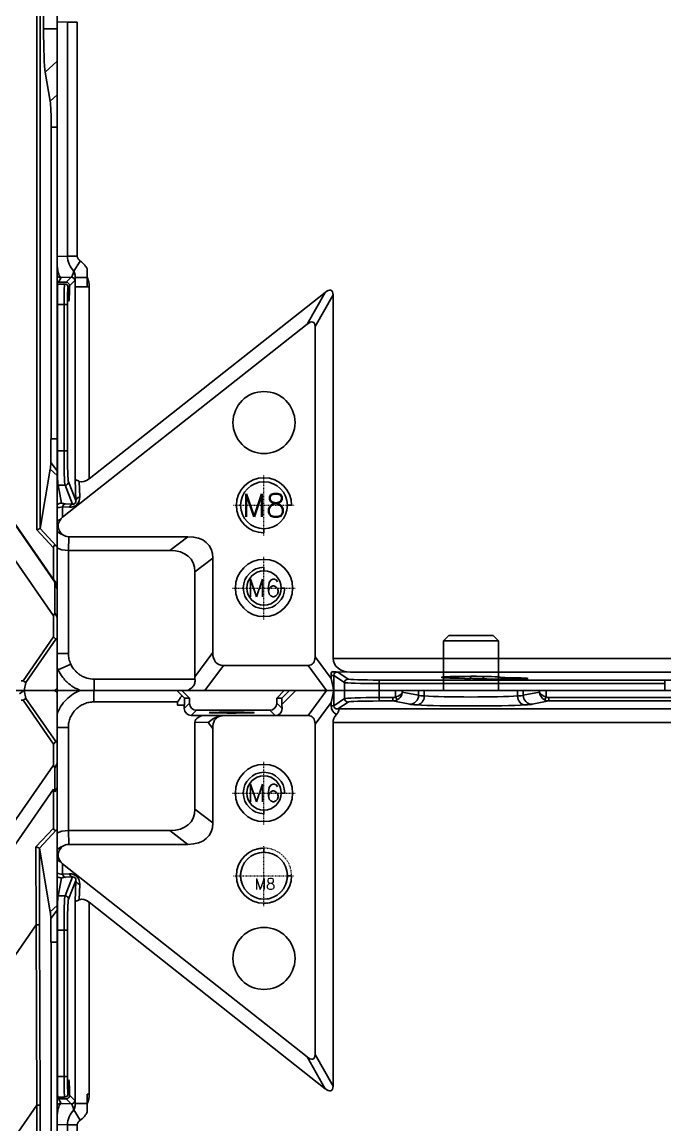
# Model space of a CAD drawing. Header units: millimetres. Extents: x 389 to 17466, y 310 to 5904.
# Drawn here: x 14727.9 to 14821.1, y 4470.6 to 4630.6 of the extents above; entities that cross this region are included whole.
import ezdxf

# ---------------------------------------------------------------- set-up
doc = ezdxf.new("R2010")
doc.units = ezdxf.units.MM
doc.linetypes.add('CENTER', pattern=[0.6, 0.375, -0.075, 0.075, -0.075])
doc.linetypes.add('HIDDEN', pattern=[0.2, 0.1, -0.1])
doc.layers.add('screw', color=33, linetype='Continuous', lineweight=13)
doc.styles.add('TXT', font='txt.shx', dxfattribs={"bigfont": 'gbcbig.shx'})

# ---------------------------------------------------------------- blocks, each defined once
blk = doc.blocks.new('aszfxn')
at = {"color": 7, "linetype": 'Continuous'}
for p, q in [((9694.16, 3305.69), (9720.05, 3305.69)), ((9714.93, 3305.19), (9715.54, 3305.69)), ((9715.59, 3305.69), (9715.81, 3304.55)), ((9720.05, 3305.69), (9720.35, 3305.39)), ((9715.13, 3304.31), (9715.42, 3304.29)), ((9715.42, 3304.29), (9715.81, 3304.55)), ((9719.85, 3297.92), (9715.42, 3304.29)), ((9720.17, 3298.27), (9715.81, 3304.55)), ((9720.35, 3273.82), (9720.35, 3305.39)), ((9720.17, 3298.27), (9719.85, 3297.92)), ((9719.85, 3294.87), (9719.85, 3297.92)), ((9720.17, 3298.27), (9720.35, 3298.13)), ((9706.19, 3275.2), (9719.85, 3294.87)), ((9719.85, 3294.87), (9720.03, 3294.49)), ((9720.35, 3295.08), (9720.03, 3294.49)), ((9720.03, 3290.98), (9720.03, 3294.49)), ((9719.85, 3291.36), (9708.17, 3274.53)), ((9719.85, 3285.73), (9719.85, 3291.36)), ((9720.03, 3290.98), (9719.85, 3291.36)), ((9720.35, 3291.57), (9720.03, 3290.98)), ((9717.29, 3283.01), (9719.85, 3285.73)), ((9717.79, 3282.82), (9720.23, 3285.43)), ((9719.86, 3285.6), (9719.85, 3285.73)), ((9720.35, 3285.51), (9720.23, 3285.43)), ((9717.29, 3283.01), (9717.32, 3271.69)), ((9717.29, 3283.01), (9717.71, 3282.85)), ((9717.79, 3282.82), (9717.79, 3271.7)), ((9719.36, 3273.59), (9717.79, 3282.82)), ((9719.36, 3273.59), (9720.35, 3274.52)), ((9719.44, 3272.61), (9720.35, 3273.82)), ((9719.44, 3269.69), (9719.44, 3272.61)), ((9717.32, 3271.69), (9409.6, 2828.73)), ((9717.42, 3245.55), (9717.32, 3271.69)), ((9717.32, 3271.69), (9717.72, 3271.69)), ((9717.79, 3271.7), (9717.9, 3245.56)), ((9719.5, 3269.19), (9720.35, 3269.19)), ((9719.5, 3269.19), (9719.5, 3223.97)), ((9720.35, 3095.69), (9720.35, 3269.19)), ((9717.42, 3245.55), (9427.79, 2828.63)), ((9717.42, 3245.55), (9717.4, 3080.93)), ((9717.42, 3245.55), (9717.82, 3245.55)), ((9717.9, 3076.97), (9717.9, 3245.56)), ((9720.35, 2862.19), (9720.35, 3085.69)), ((9717.4, 2848.99), (9717.4, 3014.92)), ((9717.9, 3014.42), (9717.89, 2849.19)), ((9718.4, 2929.69), (9718.4, 2921.7)), ((9718.4, 2921.7), (9720.35, 2921.7)), ((9720.35, 2917), (9718.64, 2915.39)), ((9718.64, 2915.39), (9719.36, 2911.18)), ((9719.36, 2911.18), (9720.35, 2912.11)), ((9719.5, 2907.41), (9720.35, 2907.41)), ((9719.5, 2907.41), (9719.5, 2862.19)), ((9719.44, 2858.78), (9719.44, 2861.69)), ((9719.5, 2862.19), (9720.35, 2862.19)), ((9719.36, 2857.8), (9717.89, 2849.19)), ((9720.35, 2856.87), (9719.36, 2857.8)), ((9720.35, 2857.57), (9719.44, 2858.78)), ((9719.85, 2836.52), (9706.19, 2856.19)), ((9720.03, 2841.42), (9709.3, 2856.88)), ((9719.85, 2841.78), (9709.35, 2856.91)), ((9720.35, 2840.62), (9720.35, 2857.57)), ((9717.4, 2848.99), (9717.8, 2849.15)), ((9719.85, 2846.38), (9717.4, 2848.99)), ((9720.23, 2846.69), (9717.89, 2849.19)), ((9720.23, 2846.69), (9720.35, 2846.6)), ((9719.85, 2846.38), (9719.85, 2841.78)), ((9719.85, 2841.78), (9720.07, 2841.48)), ((9720.01, 2841.45), (9720.35, 2840.41)), ((9720.03, 2836.9), (9720.03, 2841.42)), ((9720.35, 2840.62), (9720.07, 2841.48)), ((9720.35, 2840.41), (9720.35, 2825.99)), ((9720.03, 2836.9), (9719.85, 2836.52)), ((9720.35, 2836.31), (9720.03, 2836.9)), ((9719.85, 2836.52), (9719.85, 2833.47)), ((9719.85, 2833.47), (9715.42, 2827.1)), ((9715.81, 2826.84), (9720.17, 2833.12)), ((9719.85, 2833.47), (9720.17, 2833.12)), ((9720.35, 2833.26), (9720.17, 2833.12)), ((9715.13, 2827.08), (9715.42, 2827.1)), ((9720.05, 2825.69), (9715.24, 2825.69)), ((9715.42, 2827.1), (9715.81, 2826.84)), ((9715.81, 2826.84), (9715.59, 2825.69)), ((9720.35, 2825.99), (9720.05, 2825.69))]:
    blk.add_line(p, q, dxfattribs=at)
for centre, major_axis, ratio, start_param, end_param in [((9719.3, 3269.82), (0, 3.94), 0.05248, -0.785693, -0.299349), ((9719.47, 3269.69), (0, 0.5), 0.052408, -4.712389, -3.141593), ((9718.74, 2921.7), (0, 6.6), 0.05248, -4.712389, -3.440942), ((9719.3, 2907.41), (0, 3.94), 0.05248, -1.570796, -0.299349), ((9719.47, 2861.69), (0, 0.5), 0.052408, 0, 1.570796), ((9719.3, 2861.57), (0, 3.94), 0.05248, -2.842244, -2.355899), ((9720.35, 2845.85), (-0.354, 0.893), 0.396122, -0.541132, 0.785398)]:
    blk.add_ellipse(centre, major_axis=major_axis, ratio=ratio, start_param=start_param, end_param=end_param, dxfattribs=at)
blk.add_open_spline([(9720.26, 3285.45), (9720.19, 3285.4), (9719.99, 3285.28), (9719.89, 3285.51), (9719.86, 3285.6)], degree=3, knots=[0, 0, 0, 0, 0.460744, 1, 1, 1, 1], dxfattribs=at)
blk = doc.blocks.new('*U25')
blk.add_blockref('aszfxn', (-9400.35, -3069.19))
blk = doc.blocks.new('*U26')
at = {"color": 0, "linetype": 'ByBlock', "lineweight": -2, "transparency": 16777216}
for p in [(3200, 2880), (3200, 2400)]:
    blk.add_blockref('*U25', p, dxfattribs=at)
blk = doc.blocks.new('screw_m8_g')
at = {"layer": 'screw', "color": 1, "linetype": 'CENTER', "lineweight": 18, "ltscale": 0.16}
for p, q in [((0, -4.4), (0, 4.4)), ((-4.4, 0), (4.4, 0))]:
    blk.add_line(p, q, dxfattribs=at)
at = {"layer": 'screw', "color": 33, "linetype": 'HIDDEN', "lineweight": 18, "ltscale": 0.16}
blk.add_circle((0, 0), 3.4, dxfattribs=at)
at = {"layer": 'screw', "color": 92, "linetype": 'HIDDEN', "lineweight": 18, "ltscale": 0.16}
blk.add_arc((0, 0), 4, 270, 180, dxfattribs=at)
at = {"layer": 'screw', "color": 6, "lineweight": 18, "style": 'TXT'}
blk.add_text('M8', height=1.6, dxfattribs=at).set_placement((-1.36, -2))
blk = doc.blocks.new('A$C777e5d8d')
at = {"color": 7, "linetype": 'Continuous'}
for p, q in [((0.8, 8), (0, 7.2)), ((0.8, 8), (4, 8)), ((4, 8), (7.2, 8)), ((8, 7.2), (7.2, 8)), ((8, 7.2), (0, 7.2)), ((0, 7.2), (0, 0)), ((8, 0), (8, 7.2)), ((0, 0), (4, 0)), ((4, 0), (8, 0))]:
    blk.add_line(p, q, dxfattribs=at)
blk = doc.blocks.new('YTGUH')
at = {"color": 9, "linetype": 'Continuous', "true_color": 0xc7c8ca}
for p, q in [((1618.71, 1266.16), (1618.71, 1264.51)), ((1630.73, 1266.16), (1618.71, 1266.16)), ((1630.73, 1266.16), (1631.46, 1266.16)), ((1631.46, 1266.16), (1632.56, 1265.06)), ((1645.2, 1265.06), (1646.3, 1266.16)), ((1647.04, 1266.16), (1645.95, 1265.06)), ((1645.97, 1264.15), (1647.96, 1266.16)), ((1646.3, 1266.16), (1647.04, 1266.16)), ((1647.96, 1266.16), (1647.04, 1266.16)), ((1647.96, 1266.16), (1652.43, 1266.16)), ((1652.43, 1266.16), (1649.75, 1262.52)), ((1653.43, 1266.16), (1652.43, 1266.16)), ((1653.43, 1266.16), (1653.49, 1266.16)), ((1653.49, 1263.95), (1653.49, 1266.16)), ((1655.05, 1266.16), (1653.49, 1266.16)), ((1655.05, 1266.16), (1655.05, 1264.99)), ((1655.05, 1266.16), (1660.04, 1266.16)), ((1660.04, 1265.14), (1660.04, 1266.16)), ((1662.43, 1266.16), (1660.04, 1266.16)), ((1662.43, 1266.16), (1662.43, 1265.24)), ((1663.41, 1266.16), (1662.43, 1266.16)), ((1663.41, 1265.92), (1663.41, 1266.16)), ((1663.41, 1266.16), (1665.76, 1266.16)), ((1663.41, 1265.92), (1665.76, 1265.46)), ((1665.76, 1265.46), (1665.76, 1266.16)), ((1665.76, 1266.16), (1666.59, 1266.16)), ((1666.59, 1265.36), (1666.59, 1266.16)), ((1666.59, 1266.16), (1680.12, 1266.16)), ((1680.12, 1265.36), (1680.12, 1266.16)), ((1680.95, 1266.16), (1680.12, 1266.16)), ((1680.95, 1265.46), (1680.95, 1266.16)), ((1680.95, 1266.16), (1683.3, 1266.16)), ((1680.95, 1265.46), (1683.3, 1265.92)), ((1683.3, 1266.16), (1683.3, 1265.92)), ((1684.28, 1266.16), (1683.3, 1266.16)), ((1684.28, 1265.24), (1684.28, 1266.16)), ((1704.38, 1266.16), (1684.28, 1266.16)), ((1630.83, 1264.51), (1618.71, 1264.51)), ((1630.83, 1264.51), (1630.83, 1264.01)), ((1630.83, 1264.01), (1631.81, 1264.01)), ((1632.56, 1264.3), (1631.81, 1263.55)), ((1631.81, 1264.01), (1631.81, 1263.55)), ((1631.83, 1264.01), (1631.81, 1264.01)), ((1631.83, 1264.01), (1631.83, 1265.06)), ((1631.83, 1265.06), (1632.56, 1265.06)), ((1632.56, 1264.3), (1632.56, 1265.06)), ((1645.2, 1265.06), (1645.95, 1265.06)), ((1645.2, 1265.06), (1645.2, 1264.3)), ((1645.98, 1263.53), (1645.2, 1264.3)), ((1645.98, 1263.53), (1645.97, 1264.15)), ((1650.77, 1261.26), (1653.1, 1264.42)), ((1653.1, 1264.42), (1653.1, 1263.95)), ((1655.05, 1264.99), (1653.49, 1263.95)), ((1654.05, 1263.49), (1655.55, 1264.49)), ((1662.04, 1265.14), (1660.04, 1265.14)), ((1660.04, 1264.64), (1660.04, 1265.14)), ((1660.04, 1264.64), (1662.04, 1264.64)), ((1662.04, 1265.14), (1662.04, 1264.64)), ((1664.48, 1264.16), (1662.04, 1264.64)), ((1662.43, 1265.24), (1662.66, 1264.8)), ((1684.67, 1264.64), (1682.23, 1264.16)), ((1684.28, 1265.24), (1684.05, 1264.8)), ((1704.09, 1265.14), (1684.67, 1265.14)), ((1684.67, 1264.64), (1684.67, 1265.14)), ((1684.67, 1264.64), (1703.09, 1264.64)), ((1632.81, 1262.55), (1633.56, 1263.3)), ((1632.81, 1262.55), (1634.96, 1262.55)), ((1644.2, 1263.3), (1633.56, 1263.3)), ((1637.56, 1262.52), (1634.96, 1262.55)), ((1644.99, 1262.52), (1637.56, 1262.52)), ((1644.2, 1263.3), (1644.99, 1262.52)), ((1649.75, 1262.52), (1644.99, 1262.52)), ((1653.1, 1263.95), (1653.49, 1263.95)), ((1654.29, 1263.5), (1654.05, 1263.49)), ((1705.93, 1263.5), (1654.29, 1263.5)), ((1613.36, 1260.8), (1615, 1260.8)), ((1613.36, 1245.47), (1613.36, 1260.8)), ((1615, 1260.8), (1615, 1245.84)), ((1633.34, 1261.57), (1635.27, 1261.54)), ((1633.34, 1248.95), (1633.34, 1261.57)), ((1635.94, 1260.63), (1635.27, 1261.54)), ((1650.77, 1261.26), (1650.77, 1213.36)), ((1653.37, 1261.5), (1653.37, 1208.75)), ((1653.37, 1261.5), (1755.36, 1261.5)), ((1635.94, 1246.95), (1635.94, 1260.63)), ((1646.36, 1251.29), (1645.86, 1251.29)), ((1635.94, 1246.95), (1633.34, 1248.95)), ((1643.36, 1248.79), (1643.36, 1248.29)), ((1613.36, 1243.03), (1613.36, 1245.47)), ((1615.01, 1245.84), (1629.73, 1245.84)), ((1615.05, 1243.84), (1615.01, 1245.84)), ((1629.73, 1245.84), (1632.34, 1243.84)), ((1615.05, 1243.84), (1632.34, 1243.84)), ((1643.36, 1242.69), (1643.36, 1243.29)), ((1613.36, 1243.03), (1613.36, 1241.65)), ((1613.36, 1239.68), (1613.36, 1241.65)), ((1614.15, 1239.5), (1614.17, 1241.02)), ((1649.61, 1213.01), (1614.17, 1241.02)), ((1613.36, 1239.2), (1613.36, 1236.39)), ((1613.5, 1236.38), (1614.02, 1238.95)), ((1615.17, 1239.56), (1614.15, 1239.5)), ((1615.61, 1239.12), (1614.52, 1236.38)), ((1614.59, 1239.06), (1615.61, 1239.12)), ((1615.02, 1235.88), (1616.1, 1238.59)), ((1616.1, 1238.59), (1616.01, 1235.53)), ((1647.36, 1239.29), (1646.76, 1239.29)), ((1616.59, 1235.81), (1616.66, 1238.03)), ((1614.52, 1236.38), (1613.5, 1236.38)), ((1616.01, 1235.53), (1616.01, 1206.25)), ((1618.01, 1207.6), (1618.01, 1235.44)), ((1618.01, 1235.44), (1652.21, 1208.39)), ((1613.41, 1231.4), (1613.36, 1231.4)), ((1613.36, 1231.4), (1613.36, 1210.16)), ((1613.41, 1210.16), (1613.41, 1231.4)), ((1613.41, 1231.4), (1614.37, 1231.4)), ((1614.37, 1231.4), (1614.37, 1210.16)), ((1614.87, 1231.4), (1614.37, 1231.4)), ((1614.87, 1210.16), (1614.87, 1231.4)), ((1649.61, 1213.01), (1652.21, 1208.39)), ((1653.37, 1208.75), (1650.77, 1213.36)), ((1613.41, 1210.16), (1613.36, 1210.16)), ((1614.37, 1210.16), (1613.41, 1210.16)), ((1614.87, 1210.16), (1614.37, 1210.16)), ((1613.36, 1206.9), (1613.36, 1207.17)), ((1613.36, 1206.9), (1613.36, 1206.05)), ((1614.45, 1207.18), (1613.47, 1207.18)), ((1613.94, 1206.23), (1613.59, 1206.93)), ((1614.68, 1206.93), (1613.59, 1206.93)), ((1614.68, 1206.93), (1615.43, 1206.18)), ((1615.93, 1206.68), (1615.18, 1207.44)), ((1617.75, 1207.6), (1618.01, 1207.6)), ((1617.75, 1206.28), (1617.75, 1207.6)), ((1613.36, 1204.52), (1613.36, 1206.05)), ((1615.43, 1206.18), (1613.94, 1206.23)), ((1615.79, 1205.31), (1616.73, 1203.85)), ((1616.01, 1206.25), (1617.75, 1206.25)), ((1617.75, 1205.05), (1617.75, 1206.28)), ((1613.36, 1204.52), (1613.36, 1203.18)), ((1613.36, 1203.18), (1614.87, 1203.13)), ((1613.36, 1169.13), (1613.36, 1203.18)), ((1614.87, 1203.13), (1614.87, 1169.18)), ((1614.87, 1203.13), (1616.28, 1203.13)), ((1616.28, 1169.18), (1616.28, 1203.13)), ((1613.36, 883.18), (1614.87, 883.13)), ((1613.36, 849.13), (1613.36, 883.18)), ((1614.87, 883.13), (1614.87, 849.18)), ((1614.87, 883.13), (1616.28, 883.13)), ((1616.28, 849.18), (1616.28, 883.13)), ((1614.87, 849.18), (1613.36, 849.13)), ((1613.36, 847.79), (1613.36, 849.13)), ((1614.87, 849.18), (1616.28, 849.18)), ((1616.73, 848.46), (1615.79, 847)), ((1617.75, 846.03), (1617.75, 847.26)), ((1613.36, 846.26), (1613.36, 845.41)), ((1613.36, 845.14), (1613.36, 845.4)), ((1613.47, 845.13), (1614.45, 845.13)), ((1613.59, 845.38), (1613.94, 846.08)), ((1613.59, 845.38), (1614.68, 845.38)), ((1613.94, 846.08), (1615.43, 846.13)), ((1615.43, 846.13), (1614.68, 845.38)), ((1615.18, 844.88), (1615.93, 845.63)), ((1616.01, 846.06), (1616.01, 844.71)), ((1617.75, 846.06), (1616.01, 846.06)), ((1617.75, 844.71), (1617.75, 846.03)), ((1617.75, 844.71), (1616.01, 844.71)), ((1616.01, 844.71), (1616.01, 816.79)), ((1618.01, 844.71), (1617.75, 844.71)), ((1618.01, 816.87), (1618.01, 844.71)), ((1618.01, 816.87), (1652.21, 843.92)), ((1649.61, 839.31), (1652.21, 843.92)), ((1653.37, 843.56), (1650.77, 838.95)), ((1653.37, 790.81), (1653.37, 843.56)), ((1613.41, 842.16), (1613.36, 842.16)), ((1613.36, 842.16), (1613.36, 820.91)), ((1613.41, 820.91), (1613.41, 842.16)), ((1613.41, 842.16), (1614.37, 842.16)), ((1614.37, 820.91), (1614.37, 842.16)), ((1614.37, 842.16), (1614.87, 842.16)), ((1614.87, 842.16), (1614.87, 820.91)), ((1649.61, 839.31), (1614.17, 811.29)), ((1650.77, 838.95), (1650.77, 791.05)), ((1613.41, 820.91), (1613.36, 820.91)), ((1613.41, 820.91), (1614.37, 820.91)), ((1614.87, 820.91), (1614.37, 820.91)), ((1615.02, 816.43), (1616.1, 813.72)), ((1616.01, 816.79), (1616.1, 813.72)), ((1616.66, 814.28), (1616.59, 816.5)), ((1613.36, 813.11), (1613.36, 815.92)), ((1614.52, 815.93), (1613.5, 815.93)), ((1614.02, 813.36), (1613.5, 815.93)), ((1615.61, 813.19), (1614.52, 815.93)), ((1614.15, 812.81), (1615.17, 812.75)), ((1614.17, 811.29), (1614.15, 812.81)), ((1615.61, 813.19), (1614.59, 813.25)), ((1646.76, 813.03), (1647.36, 813.03)), ((1613.36, 812.63), (1613.36, 810.66)), ((1613.36, 809.28), (1613.36, 810.66)), ((1643.36, 809.03), (1643.36, 809.63)), ((1613.36, 806.84), (1613.36, 809.28)), ((1615.01, 806.47), (1615.05, 808.47)), ((1615.05, 808.47), (1632.34, 808.47)), ((1629.73, 806.47), (1632.34, 808.47)), ((1613.36, 791.55), (1613.36, 806.84)), ((1615, 806.47), (1615, 791.55)), ((1615.01, 806.47), (1629.73, 806.47)), ((1635.94, 805.36), (1633.34, 803.36)), ((1635.94, 805.36), (1635.94, 791.68)), ((1633.34, 803.36), (1633.34, 788.14)), ((1643.36, 804.03), (1643.36, 803.53)), ((1645.86, 801.03), (1646.36, 801.03)), ((1615, 791.55), (1613.36, 791.55)), ((1635.94, 791.68), (1633.34, 788.14)), ((1650.77, 791.05), (1653.1, 787.89)), ((1653.37, 790.81), (1756.36, 790.81)), ((1615.35, 789.98), (1613.54, 789.14)), ((1634.79, 786.16), (1637.47, 789.79)), ((1637.47, 789.79), (1649.75, 789.79)), ((1652.43, 786.16), (1649.75, 789.79)), ((1655.89, 788.81), (1653.2, 788.88)), ((1654.05, 788.82), (1655.55, 787.82)), ((1705.93, 788.81), (1655.89, 788.81)), ((1618.75, 787.8), (1633.35, 787.8)), ((1618.75, 787.8), (1618.75, 786.16)), ((1653.1, 787.89), (1653.1, 788.36)), ((1653.1, 788.36), (1653.49, 788.36)), ((1653.49, 788.36), (1653.49, 786.16)), ((1655.05, 787.32), (1653.49, 788.36)), ((1655.05, 786.16), (1655.05, 787.32)), ((1660.04, 787.67), (1701.48, 787.67)), ((1660.04, 787.67), (1660.04, 787.17)), ((1673.29, 787.93), (1673.29, 788.22)), ((1675.2, 788.2), (1675.2, 787.87)), ((1701.48, 787.17), (1701.48, 787.67)), ((1632.24, 786.16), (1618.75, 786.16)), ((1632.24, 786.16), (1634.79, 786.16)), ((1634.79, 786.16), (1652.43, 786.16)), ((1653.43, 786.16), (1652.43, 786.16)), ((1653.43, 786.16), (1653.49, 786.16)), ((1653.49, 786.16), (1655.05, 786.16)), ((1660.04, 786.16), (1655.05, 786.16)), ((1660.04, 787.17), (1660.04, 786.16)), ((1701.48, 787.17), (1660.04, 787.17)), ((1660.04, 786.16), (1701.48, 786.16)), ((1701.48, 786.16), (1701.48, 787.17)), ((1704.48, 786.16), (1701.48, 786.16))]:
    blk.add_line(p, q, dxfattribs=at)
for centre, radius in [((1643.36, 1251.29), 4.15), ((1643.36, 1251.29), 2.5), ((1643.36, 1227.29), 4.5), ((1643.36, 825.03), 4.5), ((1643.36, 813.03), 3.4), ((1643.36, 801.03), 4.15), ((1643.36, 801.03), 2.5)]:
    blk.add_circle(centre, radius, dxfattribs=at)
for centre, radius, start, end in [((1643.36, 1251.29), 3, 0, 270), ((1615.05, 1242.3), 1.53, 124.2742, 220.7405), ((1643.36, 1239.29), 4, 90, 0), ((1643.36, 1239.29), 3.4, 90, 0), ((1643.36, 1239.29), 3.4, 0, 90), ((1643.36, 813.03), 4, 0, 270), ((1615.05, 810.01), 1.53, 139.2595, 235.7258), ((1643.36, 801.03), 3, 90, 0)]:
    blk.add_arc(centre, radius, start, end, dxfattribs=at)
for centre, major_axis, ratio, start_param, end_param in [((1632.39, 1264.51), (-2, 2), 0.008726, 0.59481, 1.090186), ((1630.83, 1266.06), (-1, 1), 0.008727, 2.253368, 3.132866), ((1633.56, 1264.3), (-0.707, -0.707), 0.999695, 5.497939, 7.068431), ((1644.2, 1264.3), (-0.707, 0.707), 0.999695, 2.356347, 3.926839), ((1645.95, 1263.64), (-0.01, 1.41), 0.013235, 5.079274, 6.283122), ((1660.04, 1264.98), (-5, 0), 0.031429, 4.712389, 6.230825), ((1655.55, 1264.99), (-0.277, 0.416), 0.998023, 0.983941, 2.552911), ((1660.04, 1264.48), (-4.5, 0), 0.034921, 4.712389, 6.230825), ((1662.04, 1265.94), (0.797, -0.158), 0.984226, 4.910957, 5.40958), ((1662.04, 1265.94), (-1.28, 0.25), 0.996219, 1.769364, 2.267987), ((1664.48, 1265.46), (0.25, 1.28), 0.984226, 3.340161, 4.904897), ((1671.67, 1264.2), (-7.3, 0), 0.034921, 0.174533, 0.563912), ((1665.5, 1265.36), (0.07, 1.3), 0.844803, 3.206862, 4.759004), ((1673.36, 1264.24), (-9.3, 0), 0.034921, 0.563912, 2.57768), ((1671.67, 1265.5), (-6, 0), 0.042487, 0.174533, 0.563912), ((1673.36, 1265.54), (-8, 0), 0.040595, 0.563912, 2.57768), ((1675.05, 1265.5), (-6, 0), 0.042487, 2.57768, 2.96706), ((1681.22, 1265.36), (-0.07, 1.3), 0.844803, 1.524182, 3.076323), ((1682.23, 1265.46), (-0.25, 1.28), 0.984226, 1.378289, 2.943025), ((1675.05, 1264.2), (-7.3, 0), 0.034921, 2.57768, 2.96706), ((1684.67, 1265.94), (1.28, 0.25), 0.996219, 4.015198, 4.513821), ((1684.67, 1265.94), (0.797, 0.158), 0.984226, 4.015198, 4.513821), ((1632.81, 1263.55), (-0.707, -0.707), 0.999695, 5.497939, 7.068431), ((1634.98, 1261.55), (1.64, -0.02), 0.608727, 1.592796, 3.149746), ((1640.87, 1256.42), (4.3, -5.83), 0.414284, 2.987773, 3.653779), ((1637.59, 1261.52), (1.64, -0.02), 0.608727, 1.592796, 1.946025), ((1644.98, 1263.53), (-0.397, 0.931), 0.985858, 2.743926, 4.314418), ((1647.48, 1258.45), (-2.86, -3.89), 0.414284, 2.629407, 3.437875), ((1654.66, 1264), (1.5, 0.48), 0.950312, 2.844461, 3.8854), ((1655.98, 1261.5), (-2.61, 0), 0.767327, 5.654446, 6.283185), ((1654.05, 1264), (0.543, 0.187), 0.861051, 2.850587, 4.419557), ((1654.05, 1262.5), (0.027, -1), 0.608624, 2.799613, 3.097594), ((1625.12, 1252.91), (-7.63, 5.85), 0.519988, 2.546017, 3.521237), ((1627.73, 1250.91), (-7.63, 5.85), 0.519988, 2.546017, 3.521237), ((1615, 1245.01), (2, 0.02), 0.414169, 1.567182, 2.534441), ((1615.04, 1243.01), (0.05, -2.83), 0.707053, 3.129252, 3.134364), ((1615.05, 1242.3), (-2, -0.03), 0.707053, 5.146817, 5.710572), ((1615.07, 1241.01), (0.05, -2.83), 0.707053, 3.129252, 3.57602), ((1615.05, 1242.3), (-2, 0.03), 0.621326, 0.5689, 0.959097), ((1615.07, 1243.91), (-0.04, -3.22), 0.621326, 5.671486, 5.837782), ((1615.02, 1239.95), (-2, 0.01), 0.250652, 0.591792, 1.123404), ((1614.02, 1239.95), (0.981, -0.196), 0.996044, 4.185297, 4.908556), ((1615.02, 1238.95), (1, 0), 0.119965, 2.014389, 3.117507), ((1614.59, 1240.05), (0.058, -0.998), 0.553603, 5.268923, 6.178337), ((1615.12, 1237.94), (0.81, 1.45), 0.902173, 5.238895, 6.80665), ((1615.61, 1240.11), (0.058, -0.998), 0.553603, 5.268923, 6.178337), ((1615.56, 1238.49), (0.316, 0.584), 0.749129, 5.247343, 6.815098), ((1617.1, 1238.59), (-1, 0.028), 0.62541, 0.044741, 1.134215), ((1613.5, 1237.38), (0.981, -0.196), 0.996044, 4.759337, 4.908556), ((1613.51, 1231.4), (0, 5), 0.020946, 0.087266, 1.570796), ((1614.53, 1231.4), (0, 5), 0.031429, 0.087266, 1.570796), ((1614.52, 1235.88), (-0.464, 0.185), 0.995592, 3.522886, 5.090641), ((1615.03, 1231.4), (0, 4.5), 0.034921, 0.087266, 1.570796), ((1618.01, 1232.89), (-1.41, 2.92), 0.484172, 5.497787, 6.283364), ((1649.12, 1215.19), (1.39, -2.46), 0.35329, 5.569338, 6.841706), ((1613.48, 1210.16), (0, 3), 0.023273, 1.570796, 3.025387), ((1614.46, 1210.16), (0, 3), 0.029101, 1.570796, 3.025387), ((1614.96, 1210.16), (0, 2.5), 0.034921, 1.570796, 3.084511), ((1615.07, 1206.16), (0, 3.5), 0.034921, 5.086761, 7.409605), ((1651.73, 1210.58), (1.39, -2.46), 0.35329, 5.569338, 6.841706), ((1615.43, 1206.68), (-0.354, -0.354), 0.998783, 0.786007, 2.355586), ((1615.93, 1203.18), (0, 3.5), 0.051121, 5.779138, 6.23197), ((1614.51, 1207.61), (-2.48, 2.48), 0.998783, 3.53867, 3.926382), ((1613.94, 1205.24), (0.894, 0.447), 0.999239, 1.107575, 1.728982), ((1613.94, 1203.24), (0.03, 3), 0.218747, 0.043917, 1.130098), ((1617.7, 1203.11), (0.1, 3), 0.942809, 0.778991, 1.595477), ((1615.43, 1203.18), (-0.03, 3), 0.177208, 5.496471, 6.226101), ((1617.7, 1203.11), (-1.41, 0.05), 0.706891, 5.49138, 6.307865), ((1617.7, 849.21), (-0.1, 3), 0.942809, 1.546116, 2.362602), ((1617.7, 849.21), (-1.41, -0.05), 0.706891, 6.258505, 7.074991), ((1613.94, 849.08), (-0.03, 3), 0.218747, 2.011495, 3.097676), ((1615.43, 849.13), (0.03, 3), 0.177208, 3.198677, 3.928307), ((1613.94, 847.08), (0.894, -0.447), 0.999239, 4.554203, 5.17561), ((1613.48, 842.16), (0, 3), 0.023273, 0.116205, 1.570796), ((1614.46, 842.16), (0, 3), 0.029101, 0.116205, 1.570796), ((1615.07, 846.16), (0, 3.5), 0.034921, 2.015173, 4.338017), ((1615.43, 845.63), (-0.354, 0.354), 0.998783, 3.9276, 5.497178), ((1615.93, 849.13), (0, 3.5), 0.051121, 3.192808, 3.64564), ((1614.51, 844.7), (-2.48, -2.48), 0.998783, 2.356803, 2.744516), ((1614.96, 842.16), (0, 2.5), 0.034921, 0.057081, 1.570796), ((1651.73, 841.73), (1.39, 2.46), 0.35329, 5.724665, 6.997033), ((1649.12, 837.12), (1.39, 2.46), 0.35329, 5.724665, 6.997033), ((1613.51, 820.91), (0, 5), 0.020946, 1.570796, 3.054326), ((1614.53, 820.91), (0, 5), 0.031429, 1.570796, 3.054326), ((1615.03, 820.91), (0, 4.5), 0.034921, 1.570796, 3.054326), ((1614.52, 816.43), (-0.464, -0.185), 0.995592, 1.192545, 2.760299), ((1618.01, 819.42), (1.41, 2.92), 0.484172, 3.141414, 3.926991), ((1613.5, 814.94), (0.981, 0.196), 0.996044, 1.374629, 1.523848), ((1614.02, 812.36), (0.981, 0.196), 0.996044, 1.374629, 2.097888), ((1615.02, 812.36), (2, 0.01), 0.250652, 2.018188, 2.549801), ((1615.02, 813.36), (-1, 0), 0.119965, 0.024086, 1.127204), ((1614.59, 812.26), (0.058, 0.998), 0.553603, 0.104848, 1.014262), ((1615.12, 814.37), (-0.81, 1.45), 0.902173, 2.618128, 4.185883), ((1615.61, 812.2), (0.058, 0.998), 0.553603, 0.104848, 1.014262), ((1615.56, 813.82), (-0.316, 0.584), 0.749129, 2.60968, 4.177435), ((1617.1, 813.72), (-1, -0.028), 0.62541, 5.14897, 6.238444), ((1615.07, 808.4), (-0.04, 3.22), 0.621326, 0.445403, 0.6117), ((1615.05, 810.01), (2, 0.03), 0.621326, 2.182496, 2.572693), ((1615.05, 810.01), (-2, 0.03), 0.707053, 0.572613, 1.136369), ((1615.07, 811.3), (-0.05, -2.83), 0.707053, 5.848758, 6.295526), ((1627.73, 801.4), (-7.63, -5.85), 0.519988, 2.761948, 3.737168), ((1615, 807.3), (-2, 0.02), 0.414169, 0.607152, 1.574411), ((1615.04, 809.3), (-0.05, -2.83), 0.707053, 0.007229, 0.012341), ((1625.12, 799.4), (-7.63, -5.85), 0.519988, 2.761948, 3.737168), ((1640.87, 795.89), (4.3, 5.83), 0.414284, 2.629407, 3.437875), ((1647.48, 793.86), (-2.86, 3.89), 0.414284, 2.845311, 3.653779), ((1655.98, 790.81), (-2.61, 0), 0.767327, 0, 1.53589), ((1654.66, 788.32), (-1.5, 0.48), 0.950312, 6.222659, 6.580317), ((1654.05, 788.32), (-0.543, 0.187), 0.861051, 5.005221, 6.574191), ((1638.27, 792.35), (4.3, 5.83), 0.414284, 2.629407, 2.709492), ((1655.55, 787.32), (-0.277, -0.416), 0.998023, 3.730274, 5.299244), ((1660.04, 787.33), (-5, 0), 0.031429, 0.05236, 1.570796), ((1660.04, 787.83), (-4.5, 0), 0.034921, 0.05236, 1.570796), ((1673.36, 788.07), (-4.25, 0), 0.034921, 3.157474, 7.838062), ((1678.36, 787.9), (-3.25, 0), 0.034921, 0.240124, 4.472132), ((1701.48, 787.76), (-2.5, 0), 0.034921, 1.570796, 2.284184)]:
    blk.add_ellipse(centre, major_axis=major_axis, ratio=ratio, start_param=start_param, end_param=end_param, dxfattribs=at)
blk.add_ellipse((1638.67, 1262.95), major_axis=(-3.25, 0), ratio=0.017455, dxfattribs=at)
for points, knots in [([(1613.36, 1262.76), (1613.5, 1263.15), (1613.68, 1263.52), (1614.13, 1264.22), (1614.39, 1264.54), (1614.97, 1265.12), (1615.3, 1265.38), (1615.99, 1265.83), (1616.36, 1266.01), (1616.75, 1266.16)], [0, 0, 0, 0, 0.25, 0.25, 0.5, 0.5, 0.75, 0.75, 1, 1, 1, 1]), ([(1613.36, 1262.76), (1613.36, 1263.43), (1613.36, 1264.05), (1613.36, 1265.19), (1613.36, 1265.71), (1613.36, 1266.16)], [0, 0, 0, 0, 0.5, 0.5, 1, 1, 1, 1]), ([(1616.75, 1266.16), (1616.08, 1266.16), (1615.46, 1266.16), (1614.32, 1266.16), (1613.8, 1266.16), (1613.36, 1266.16)], [0, 0, 0, 0, 0.5, 0.5, 1, 1, 1, 1]), ([(1618.71, 1266.16), (1618.51, 1266.16), (1618.32, 1266.16), (1617.93, 1266.16), (1617.74, 1266.16), (1617.37, 1266.16), (1617.2, 1266.16), (1616.91, 1266.16), (1616.79, 1266.16), (1616.75, 1266.16)], [0, 0, 0, 0, 0.25, 0.25, 0.5, 0.5, 0.75, 0.75, 1, 1, 1, 1]), ([(1662.43, 1265.24), (1662.56, 1265.27), (1662.68, 1265.31), (1662.9, 1265.41), (1663, 1265.47), (1663.18, 1265.59), (1663.25, 1265.65), (1663.36, 1265.78), (1663.39, 1265.85), (1663.41, 1265.92)], [0, 0, 0, 0, 0.25, 0.25, 0.5, 0.5, 0.75, 0.75, 1, 1, 1, 1]), ([(1663.41, 1265.92), (1663.4, 1265.81), (1663.38, 1265.7), (1663.31, 1265.49), (1663.25, 1265.38), (1663.13, 1265.19), (1663.05, 1265.1), (1662.87, 1264.93), (1662.77, 1264.86), (1662.66, 1264.8)], [0, 0, 0, 0, 0.25, 0.25, 0.5, 0.5, 0.75, 0.75, 1, 1, 1, 1]), ([(1684.05, 1264.8), (1683.94, 1264.86), (1683.84, 1264.93), (1683.66, 1265.1), (1683.58, 1265.19), (1683.46, 1265.38), (1683.41, 1265.49), (1683.33, 1265.7), (1683.31, 1265.81), (1683.3, 1265.92)], [0, 0, 0, 0, 0.25, 0.25, 0.5, 0.5, 0.75, 0.75, 1, 1, 1, 1]), ([(1684.28, 1265.24), (1684.16, 1265.27), (1684.03, 1265.31), (1683.81, 1265.41), (1683.71, 1265.47), (1683.54, 1265.59), (1683.46, 1265.65), (1683.35, 1265.78), (1683.32, 1265.85), (1683.3, 1265.92)], [0, 0, 0, 0, 0.25, 0.25, 0.5, 0.5, 0.75, 0.75, 1, 1, 1, 1]), ([(1618.71, 1264.51), (1618.46, 1264.51), (1618.22, 1264.48), (1617.75, 1264.39), (1617.52, 1264.32), (1617.07, 1264.13), (1616.85, 1264.02), (1616.45, 1263.75), (1616.26, 1263.59), (1615.92, 1263.25), (1615.77, 1263.07), (1615.49, 1262.66), (1615.38, 1262.45), (1615.19, 1262), (1615.12, 1261.77), (1615.03, 1261.29), (1615, 1261.05), (1615, 1260.8)], [0, 0, 0, 0, 0.125, 0.125, 0.25, 0.25, 0.375, 0.375, 0.5, 0.5, 0.625, 0.625, 0.75, 0.75, 0.875, 0.875, 1, 1, 1, 1]), ([(1631.45, 1265.42), (1631.36, 1265.27), (1631.26, 1265.12), (1631.05, 1264.82), (1630.94, 1264.66), (1630.83, 1264.51)], [0, 0, 0, 0, 0.5, 0.5, 1, 1, 1, 1]), ([(1613.36, 1262.76), (1613.36, 1262.74), (1613.36, 1262.7), (1613.36, 1262.6), (1613.36, 1262.53), (1613.36, 1262.31), (1613.36, 1262.14), (1613.36, 1261.77), (1613.36, 1261.58), (1613.36, 1261.2), (1613.36, 1261), (1613.36, 1260.8)], [0, 0, 0, 0, 0.125, 0.125, 0.25, 0.25, 0.5, 0.5, 0.75, 0.75, 1, 1, 1, 1]), ([(1637, 1262.46), (1636.83, 1262.42), (1636.67, 1262.37), (1636.35, 1262.24), (1636.2, 1262.17), (1635.76, 1261.93), (1635.5, 1261.73), (1635.27, 1261.54)], [0, 0, 0, 0, 0.25, 0.25, 0.5, 0.5, 1, 1, 1, 1]), ([(1653.87, 1262.68), (1653.95, 1262.76), (1654.01, 1262.84), (1654.1, 1263), (1654.13, 1263.07), (1654.18, 1263.21), (1654.2, 1263.27), (1654.21, 1263.35), (1654.21, 1263.37), (1654.22, 1263.41), (1654.22, 1263.43), (1654.23, 1263.44)], [0, 0, 0, 0, 0.25, 0.25, 0.5, 0.5, 0.75, 0.75, 0.875, 0.875, 1, 1, 1, 1]), ([(1613.36, 1239.2), (1613.36, 1239.22), (1613.36, 1239.26), (1613.36, 1239.41), (1613.36, 1239.51), (1613.36, 1239.68)], [0, 0, 0, 0, 0.5, 0.5, 1, 1, 1, 1]), ([(1613.36, 1236.39), (1613.36, 1236.36), (1613.36, 1236.31), (1613.36, 1236.14), (1613.36, 1236.03), (1613.36, 1235.75), (1613.36, 1235.59), (1613.36, 1235.22), (1613.36, 1235.01), (1613.36, 1234.55), (1613.36, 1234.31), (1613.36, 1233.78), (1613.36, 1233.5), (1613.36, 1232.93), (1613.36, 1232.63), (1613.36, 1232.02), (1613.36, 1231.71), (1613.36, 1231.4)], [0, 0, 0, 0, 0.125, 0.125, 0.25, 0.25, 0.375, 0.375, 0.5, 0.5, 0.625, 0.625, 0.75, 0.75, 0.875, 0.875, 1, 1, 1, 1]), ([(1616.01, 1235.53), (1616.01, 1235.54), (1616.03, 1235.56), (1616.09, 1235.59), (1616.13, 1235.61), (1616.23, 1235.65), (1616.29, 1235.67), (1616.43, 1235.73), (1616.51, 1235.77), (1616.59, 1235.81)], [0, 0, 0, 0, 0.25, 0.25, 0.5, 0.5, 0.75, 0.75, 1, 1, 1, 1]), ([(1613.36, 1210.16), (1613.36, 1209.97), (1613.36, 1209.79), (1613.36, 1209.44), (1613.36, 1209.26), (1613.36, 1208.92), (1613.36, 1208.75), (1613.36, 1208.44), (1613.36, 1208.3), (1613.36, 1208.02), (1613.36, 1207.9), (1613.36, 1207.68), (1613.36, 1207.58), (1613.36, 1207.41), (1613.36, 1207.34), (1613.36, 1207.23), (1613.36, 1207.19), (1613.36, 1207.17)], [0, 0, 0, 0, 0.125, 0.125, 0.25, 0.25, 0.375, 0.375, 0.5, 0.5, 0.625, 0.625, 0.75, 0.75, 0.875, 0.875, 1, 1, 1, 1]), ([(1614.95, 1207.66), (1614.95, 1207.54), (1614.9, 1207.42), (1614.72, 1207.23), (1614.59, 1207.18), (1614.45, 1207.18)], [0, 0, 0, 0, 0.5, 0.5, 1, 1, 1, 1]), ([(1614.68, 1206.93), (1614.82, 1206.93), (1614.95, 1206.99), (1615.13, 1207.18), (1615.18, 1207.31), (1615.18, 1207.44)], [0, 0, 0, 0, 0.5, 0.5, 1, 1, 1, 1]), ([(1616.01, 1206.25), (1616.02, 1206.08), (1615.99, 1205.92), (1615.91, 1205.61), (1615.86, 1205.46), (1615.79, 1205.31)], [0, 0, 0, 0, 0.5, 0.5, 1, 1, 1, 1]), ([(1616.73, 1203.85), (1616.96, 1204), (1617.15, 1204.17), (1617.5, 1204.58), (1617.64, 1204.81), (1617.75, 1205.05)], [0, 0, 0, 0, 0.5, 0.5, 1, 1, 1, 1]), ([(1617.75, 847.26), (1617.69, 847.38), (1617.63, 847.5), (1617.49, 847.72), (1617.41, 847.83), (1617.15, 848.14), (1616.96, 848.31), (1616.73, 848.46)], [0, 0, 0, 0, 0.25, 0.25, 0.5, 0.5, 1, 1, 1, 1]), ([(1613.36, 846.26), (1613.36, 846.28), (1613.36, 846.32), (1613.36, 846.46), (1613.36, 846.55), (1613.36, 846.8), (1613.36, 846.95), (1613.36, 847.33), (1613.36, 847.54), (1613.36, 847.79)], [0, 0, 0, 0, 0.25, 0.25, 0.5, 0.5, 0.75, 0.75, 1, 1, 1, 1]), ([(1615.79, 847), (1615.86, 846.85), (1615.91, 846.7), (1615.99, 846.39), (1616.02, 846.23), (1616.01, 846.06)], [0, 0, 0, 0, 0.5, 0.5, 1, 1, 1, 1]), ([(1613.36, 842.16), (1613.36, 842.52), (1613.36, 842.89), (1613.36, 843.39), (1613.36, 843.56), (1613.36, 843.87), (1613.36, 844.02), (1613.36, 844.29), (1613.36, 844.41), (1613.36, 844.64), (1613.36, 844.74), (1613.36, 844.9), (1613.36, 844.97), (1613.36, 845.08), (1613.36, 845.12), (1613.36, 845.14)], [0, 0, 0, 0, 0.25, 0.25, 0.375, 0.375, 0.5, 0.5, 0.625, 0.625, 0.75, 0.75, 0.875, 0.875, 1, 1, 1, 1]), ([(1614.45, 845.13), (1614.59, 845.13), (1614.72, 845.08), (1614.9, 844.9), (1614.95, 844.77), (1614.95, 844.65)], [0, 0, 0, 0, 0.5, 0.5, 1, 1, 1, 1]), ([(1615.18, 844.88), (1615.18, 845), (1615.13, 845.13), (1614.95, 845.32), (1614.82, 845.38), (1614.68, 845.38)], [0, 0, 0, 0, 0.5, 0.5, 1, 1, 1, 1]), ([(1613.36, 815.92), (1613.36, 815.95), (1613.36, 816.01), (1613.36, 816.17), (1613.36, 816.28), (1613.36, 816.56), (1613.36, 816.72), (1613.36, 817.1), (1613.36, 817.3), (1613.36, 817.76), (1613.36, 818.01), (1613.36, 818.53), (1613.36, 818.81), (1613.36, 819.39), (1613.36, 819.69), (1613.36, 820.29), (1613.36, 820.6), (1613.36, 820.91)], [0, 0, 0, 0, 0.125, 0.125, 0.25, 0.25, 0.375, 0.375, 0.5, 0.5, 0.625, 0.625, 0.75, 0.75, 0.875, 0.875, 1, 1, 1, 1]), ([(1616.59, 816.5), (1616.51, 816.54), (1616.43, 816.58), (1616.29, 816.64), (1616.23, 816.66), (1616.13, 816.71), (1616.09, 816.72), (1616.03, 816.76), (1616.01, 816.77), (1616.01, 816.79)], [0, 0, 0, 0, 0.25, 0.25, 0.5, 0.5, 0.75, 0.75, 1, 1, 1, 1]), ([(1613.36, 812.63), (1613.36, 812.72), (1613.36, 812.78), (1613.36, 812.9), (1613.36, 812.94), (1613.36, 813.05), (1613.36, 813.09), (1613.36, 813.11)], [0, 0, 0, 0, 0.25, 0.25, 0.5, 0.5, 1, 1, 1, 1]), ([(1613.36, 791.55), (1613.36, 791.35), (1613.36, 791.15), (1613.36, 790.77), (1613.36, 790.57), (1613.36, 790.21), (1613.36, 790.03), (1613.36, 789.74), (1613.36, 789.62), (1613.36, 789.58)], [0, 0, 0, 0, 0.25, 0.25, 0.5, 0.5, 0.75, 0.75, 1, 1, 1, 1]), ([(1615, 791.55), (1615, 791.27), (1615.03, 791.01), (1615.15, 790.49), (1615.23, 790.23), (1615.35, 789.98)], [0, 0, 0, 0, 0.5, 0.5, 1, 1, 1, 1]), ([(1613.36, 789.58), (1613.36, 788.9), (1613.36, 788.28), (1613.36, 787.13), (1613.36, 786.6), (1613.36, 786.16)], [0, 0, 0, 0, 0.5, 0.5, 1, 1, 1, 1]), ([(1616.78, 786.16), (1616.43, 786.29), (1616.08, 786.45), (1615.44, 786.85), (1615.14, 787.07), (1614.72, 787.46), (1614.59, 787.59), (1614.34, 787.87), (1614.22, 788.02), (1613.89, 788.48), (1613.7, 788.8), (1613.54, 789.14)], [0, 0, 0, 0, 0.25, 0.25, 0.5, 0.5, 0.625, 0.625, 0.75, 0.75, 1, 1, 1, 1]), ([(1615.35, 789.98), (1615.5, 789.66), (1615.69, 789.36), (1616.04, 788.96), (1616.17, 788.83), (1616.44, 788.6), (1616.58, 788.49), (1616.87, 788.3), (1617.03, 788.21), (1617.36, 788.07), (1617.52, 788), (1618.03, 787.85), (1618.39, 787.8), (1618.75, 787.8)], [0, 0, 0, 0, 0.25, 0.25, 0.375, 0.375, 0.5, 0.5, 0.625, 0.625, 0.75, 0.75, 1, 1, 1, 1]), ([(1654.05, 788.82), (1653.97, 788.83), (1653.88, 788.84), (1653.7, 788.86), (1653.64, 788.86), (1653.45, 788.87), (1653.34, 788.88), (1653.2, 788.88)], [0, 0, 0, 0, 0.5, 0.5, 0.75, 0.75, 1, 1, 1, 1]), ([(1633.35, 787.8), (1633.36, 787.7), (1633.37, 787.61), (1633.36, 787.41), (1633.34, 787.32), (1633.27, 787.05), (1633.18, 786.88), (1632.95, 786.61), (1632.82, 786.5), (1632.54, 786.31), (1632.39, 786.23), (1632.24, 786.16)], [0, 0, 0, 0, 0.125, 0.125, 0.25, 0.25, 0.5, 0.5, 0.75, 0.75, 1, 1, 1, 1]), ([(1675.2, 787.87), (1675.15, 787.88), (1675.06, 787.89), (1674.82, 787.9), (1674.68, 787.91), (1674.33, 787.92), (1674.14, 787.92), (1673.73, 787.92), (1673.51, 787.93), (1673.29, 787.93)], [0, 0, 0, 0, 0.25, 0.25, 0.5, 0.5, 0.75, 0.75, 1, 1, 1, 1]), ([(1677.6, 788.08), (1677.61, 788.07), (1677.65, 788.06), (1677.8, 788.05), (1677.9, 788.04), (1678.18, 788.03), (1678.34, 788.02), (1678.71, 788.02), (1678.91, 788.01), (1679.13, 788.01)], [0, 0, 0, 0, 0.25, 0.25, 0.5, 0.5, 0.75, 0.75, 1, 1, 1, 1]), ([(1613.36, 786.16), (1613.8, 786.16), (1614.33, 786.16), (1615.48, 786.16), (1616.1, 786.16), (1616.78, 786.16)], [0, 0, 0, 0, 0.5, 0.5, 1, 1, 1, 1]), ([(1616.78, 786.16), (1616.82, 786.16), (1616.94, 786.16), (1617.23, 786.16), (1617.41, 786.16), (1617.77, 786.16), (1617.97, 786.16), (1618.35, 786.16), (1618.55, 786.16), (1618.75, 786.16)], [0, 0, 0, 0, 0.25, 0.25, 0.5, 0.5, 0.75, 0.75, 1, 1, 1, 1])]:
    blk.add_open_spline(points, degree=3, knots=knots, dxfattribs=at)
for points in [[(1653.1, 1264.42), (1653.24, 1265), (1653.36, 1265.58), (1653.43, 1266.16)], [(1654.23, 1263.44), (1654.25, 1263.48), (1654.27, 1263.5), (1654.29, 1263.5)], [(1613.36, 1207.17), (1613.39, 1207.17), (1613.43, 1207.18), (1613.47, 1207.18)], [(1613.36, 1206.9), (1613.43, 1206.92), (1613.51, 1206.93), (1613.59, 1206.93)], [(1613.59, 845.38), (1613.51, 845.38), (1613.43, 845.39), (1613.36, 845.41)], [(1613.47, 845.13), (1613.43, 845.13), (1613.39, 845.14), (1613.36, 845.14)], [(1613.54, 789.14), (1613.47, 789.29), (1613.41, 789.43), (1613.36, 789.58)], [(1653.1, 787.89), (1653.24, 787.31), (1653.36, 786.73), (1653.43, 786.16)]]:
    blk.add_open_spline(points, degree=3, dxfattribs=at)
at = {"layer": 'screw', "color": 9, "linetype": 'CENTER', "ltscale": 0.166, "true_color": 0xc7c8ca}
for p, q in [((1643.36, 1246.72), (1643.36, 1255.85)), ((1638.79, 1251.29), (1647.92, 1251.29)), ((1643.36, 796.46), (1643.36, 805.59)), ((1638.79, 801.03), (1647.92, 801.03))]:
    blk.add_line(p, q, dxfattribs=at)
at = {"layer": 'screw', "color": 9, "linetype": 'CENTER', "ltscale": 0.16, "true_color": 0xc7c8ca}
for p, q in [((1643.36, 808.63), (1643.36, 817.43)), ((1638.96, 813.03), (1647.76, 813.03))]:
    blk.add_line(p, q, dxfattribs=at)
blk.add_blockref('A$C777e5d8d', (1669.36, 1266.16))
at = {"layer": 'screw', "color": 9, "true_color": 0xc7c8ca}
blk.add_blockref('screw_m8_g', (1643.36, 1239.29), dxfattribs=at)
at = {"layer": 'screw', "color": 9, "true_color": 0xc7c8ca, "attachment_point": 5, "style": 'TXT'}
for s, insert, char_height in [('M6', (1643.36, 1251.29), 2.52), ('M8', (1643.36, 813.03), 3.36), ('M6', (1643.36, 801.03), 2.52)]:
    blk.add_mtext(s, dxfattribs=dict(at, insert=insert, char_height=char_height))
blk = doc.blocks.new('*U186')
blk.add_blockref('YTGUH', (-1773.36, -1030.16))
blk = doc.blocks.new('*U187')
at = {"color": 0, "linetype": 'ByBlock', "lineweight": -2, "transparency": 16777216}
for p in [(0, 2880), (0, 2400)]:
    blk.add_blockref('*U186', p, dxfattribs=at)

msp = doc.modelspace()

# ---------------------------------------------------------------- block references
for name, p in [('*U26', (11212.979, 1897.1281)), ('*U187', (14892.979, 1897.6281))]:
    msp.add_blockref(name, p)

doc.saveas('drawing.dxf')
